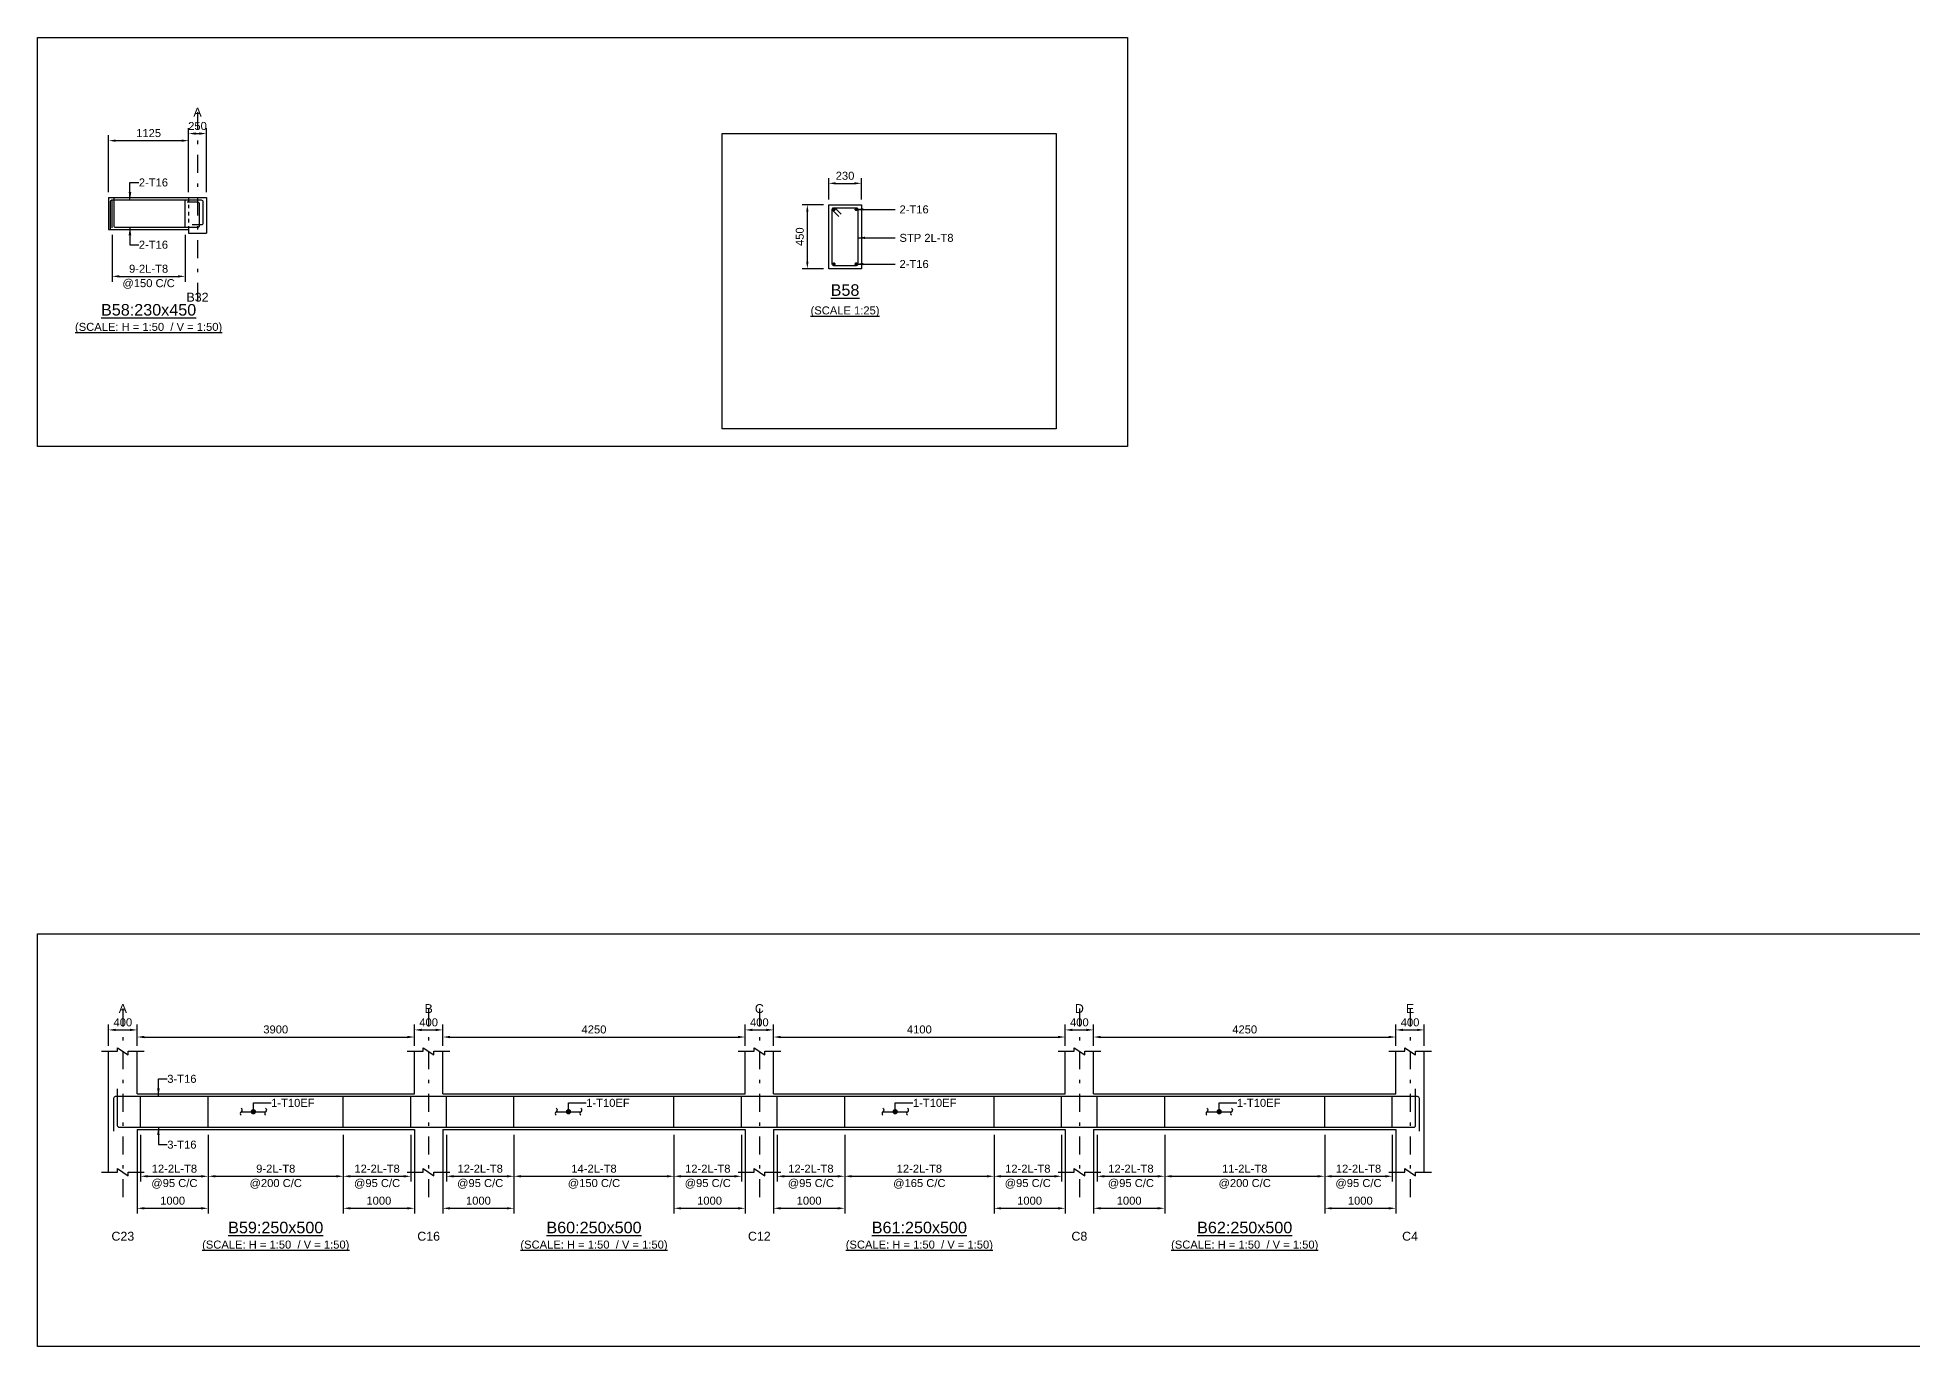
# Model space of a CAD drawing. Header units: inches. Extents: x -2000 to 143800, y -765100 to 3300.
# Drawn here: x -2000 to 50730, y -765100 to -728300 of the extents above; entities that cross this region are included whole.
import ezdxf
from ezdxf.enums import TextEntityAlignment as Align

# ---------------------------------------------------------------- set-up
doc = ezdxf.new("R2010")
doc.units = ezdxf.units.IN
doc.header["$LTSCALE"] = 1000
doc.header["$MEASUREMENT"] = 0
doc.linetypes.add('SCCenter', pattern=[1.2, 0.5, -0.3, 0.1, -0.3])
doc.linetypes.add('SCHidden', pattern=[0.2, 0.1, -0.1])
for name, color, linetype in [('Concrete Line', 2, 'Continuous'), ('Cut Line', 31, 'Continuous'), ('Dimension', 31, 'Continuous'), ('Grid', 8, 'Continuous'), ('Labels', 4, 'Continuous'), ('Labels_Support', 4, 'Continuous'), ('Link', 225, 'Continuous'), ('Reinforcement', 4, 'Continuous'), ('Schedule Border', 60, 'Continuous'), ('Text', 31, 'Continuous'), ('Text_Scale', 31, 'Continuous')]:
    doc.layers.add(name, color=color, linetype=linetype)
doc.styles.add('SC-SansSerif', font='SansSerif')
doc.styles.get("Standard").update_dxf_attribs({"font": 'txt.shx'})
doc.dimstyles.new('SCBBSDimStyl', dxfattribs={"dimtxt": 225, "dimasz": 200, "dimexe": 150, "dimexo": 150, "dimgap": 100, "dimtad": 1, "dimtoh": 1, "dimdec": 0, "dimzin": 0, "dimdsep": 46, "dimtxsty": 'SC-SansSerif', "dimcen": 0.09, "dimclrd": 8, "dimclre": 8, "dimclrt": 31, "dimadec": 0, "dimazin": 0, "dimtfac": 1, "dimtdec": 0, "dimtix": 1, "dimtofl": 0, "dimtmove": 0, "dimatfit": 3, "dimfxl": 1, "dimtolj": 1, "dimtzin": 0, "dimarcsym": 0})
doc.dimstyles.get("Standard").update_dxf_attribs({"dimtxt": 0.18, "dimasz": 225, "dimexe": 0.18, "dimexo": 0.0625, "dimgap": 0.09, "dimtad": 0, "dimtih": 1, "dimtoh": 1, "dimdec": 4, "dimzin": 0, "dimdsep": 46, "dimtxsty": 'Standard', "dimcen": 0.09, "dimadec": 0, "dimazin": 0, "dimtfac": 1, "dimtdec": 4, "dimtofl": 0, "dimtmove": 0, "dimatfit": 3, "dimfxl": 1, "dimtolj": 1, "dimtzin": 0, "dimarcsym": 0})

# ---------------------------------------------------------------- blocks, each defined once
blk = doc.blocks.new('*D496')
at = {"color": 8, "linetype": 'ByBlock', "lineweight": -2}
for p, q in [((100, -733850), (100, -735165)), ((2150, -733850), (2150, -735165)), ((300, -735015), (1950, -735015))]:
    blk.add_line(p, q, dxfattribs=at)
at = {"color": 8}
for points in [[(100, -735015), (300, -734982), (300, -735048)], [(2150, -735015), (1950, -735048), (1950, -734982)]]:
    blk.add_solid(points, dxfattribs=at)
at = {"layer": 'DEFPOINTS', "color": 31}
for p in [(100, -733700), (2150, -733700), (100, -735015)]:
    blk.add_point(p, dxfattribs=at)
at = {"color": 31, "char_height": 225, "attachment_point": 5, "style": 'SC-SansSerif'}
for s, insert in [('\\A1;9-2L-T8', (1125, -734802)), ('\\A1;@150 C/C', (1125, -735228))]:
    blk.add_mtext(s, dxfattribs=dict(at, insert=insert))
blk = doc.blocks.new('*D497')
at = {"color": 8, "linetype": 'ByBlock', "lineweight": -2}
for p, q in [((20250, -732850), (20250, -732250)), ((20450, -732400), (20970, -732400)), ((21170, -732850), (21170, -732250))]:
    blk.add_line(p, q, dxfattribs=at)
at = {"color": 8}
for points in [[(20250, -732400), (20450, -732367), (20450, -732433)], [(21170, -732400), (20970, -732433), (20970, -732367)]]:
    blk.add_solid(points, dxfattribs=at)
at = {"layer": 'DEFPOINTS', "color": 31}
for p in [(20250, -732400), (20250, -733000), (21170, -733000)]:
    blk.add_point(p, dxfattribs=at)
at = {"color": 31, "insert": (20710, -732188), "char_height": 225, "attachment_point": 5, "style": 'SC-SansSerif'}
blk.add_mtext('\\A1;230', dxfattribs=at)
blk = doc.blocks.new('*D498')
at = {"color": 8, "linetype": 'ByBlock', "lineweight": -2}
for p, q in [((20100, -733000), (19500, -733000)), ((19650, -734600), (19650, -733200)), ((20100, -734800), (19500, -734800))]:
    blk.add_line(p, q, dxfattribs=at)
at = {"color": 8}
for points in [[(19650, -733000), (19683, -733200), (19617, -733200)], [(19650, -734800), (19617, -734600), (19683, -734600)]]:
    blk.add_solid(points, dxfattribs=at)
at = {"layer": 'DEFPOINTS', "color": 31}
for p in [(20250, -733000), (19650, -734800), (20250, -734800)]:
    blk.add_point(p, dxfattribs=at)
at = {"color": 31, "insert": (19438, -733900), "char_height": 225, "attachment_point": 5, "rotation": 90, "style": 'SC-SansSerif'}
blk.add_mtext('\\A1;450', dxfattribs=at)
blk = doc.blocks.new('*D499')
at = {"color": 8, "linetype": 'ByBlock', "lineweight": -2}
for p, q in [((0, -732650), (0, -731050)), ((200, -731200), (2050, -731200)), ((2250, -732650), (2250, -731050))]:
    blk.add_line(p, q, dxfattribs=at)
at = {"color": 8}
for points in [[(0, -731200), (200, -731167), (200, -731233)], [(2250, -731200), (2050, -731233), (2050, -731167)]]:
    blk.add_solid(points, dxfattribs=at)
at = {"layer": 'DEFPOINTS', "color": 31}
for p in [(0, -731200), (0, -732800), (2250, -732800)]:
    blk.add_point(p, dxfattribs=at)
at = {"color": 31, "insert": (1125, -730988), "char_height": 225, "attachment_point": 5, "style": 'SC-SansSerif'}
blk.add_mtext('\\A1;1125', dxfattribs=at)
blk = doc.blocks.new('*D500')
at = {"color": 8, "linetype": 'ByBlock', "lineweight": -2}
for p, q in [((2250, -732650), (2250, -730850)), ((2450, -731000), (2550, -731000)), ((2750, -732650), (2750, -730850))]:
    blk.add_line(p, q, dxfattribs=at)
at = {"color": 8}
for points in [[(2250, -731000), (2450, -730967), (2450, -731033)], [(2750, -731000), (2550, -731033), (2550, -730967)]]:
    blk.add_solid(points, dxfattribs=at)
at = {"layer": 'DEFPOINTS', "color": 31}
for p in [(2250, -731000), (2250, -732800), (2750, -732800)]:
    blk.add_point(p, dxfattribs=at)
at = {"color": 31, "insert": (2500, -730788), "char_height": 225, "attachment_point": 5, "style": 'SC-SansSerif'}
blk.add_mtext('\\A1;250', dxfattribs=at)
blk = doc.blocks.new('*D501')
at = {"color": 8, "linetype": 'ByBlock', "lineweight": -2}
for p, q in [((900, -759150), (900, -760465)), ((2800, -759150), (2800, -760465)), ((1100, -760315), (2600, -760315))]:
    blk.add_line(p, q, dxfattribs=at)
at = {"color": 8}
for points in [[(900, -760315), (1100, -760282), (1100, -760348)], [(2800, -760315), (2600, -760348), (2600, -760282)]]:
    blk.add_solid(points, dxfattribs=at)
at = {"layer": 'DEFPOINTS', "color": 31}
for p in [(900, -759000), (2800, -759000), (900, -760315)]:
    blk.add_point(p, dxfattribs=at)
at = {"color": 31, "char_height": 225, "attachment_point": 5, "style": 'SC-SansSerif'}
for s, insert in [('\\A1;12-2L-T8', (1850, -760102)), ('\\A1;@95 C/C', (1850, -760528))]:
    blk.add_mtext(s, dxfattribs=dict(at, insert=insert))
blk = doc.blocks.new('*D502')
at = {"color": 8, "linetype": 'ByBlock', "lineweight": -2}
for p, q in [((800, -759150), (800, -761365)), ((2800, -759150), (2800, -761365)), ((1000, -761215), (2600, -761215))]:
    blk.add_line(p, q, dxfattribs=at)
at = {"color": 8}
for points in [[(800, -761215), (1000, -761182), (1000, -761248)], [(2800, -761215), (2600, -761248), (2600, -761182)]]:
    blk.add_solid(points, dxfattribs=at)
at = {"layer": 'DEFPOINTS', "color": 31}
for p in [(800, -759000), (2800, -759000), (800, -761215)]:
    blk.add_point(p, dxfattribs=at)
at = {"color": 31, "insert": (1800, -761002), "char_height": 225, "attachment_point": 5, "style": 'SC-SansSerif'}
blk.add_mtext('\\A1;1000', dxfattribs=at)
blk = doc.blocks.new('*D503')
at = {"color": 8, "linetype": 'ByBlock', "lineweight": -2}
for p, q in [((2800, -759150), (2800, -760465)), ((6600, -759150), (6600, -760465)), ((3000, -760315), (6400, -760315))]:
    blk.add_line(p, q, dxfattribs=at)
at = {"color": 8}
for points in [[(2800, -760315), (3000, -760282), (3000, -760348)], [(6600, -760315), (6400, -760348), (6400, -760282)]]:
    blk.add_solid(points, dxfattribs=at)
at = {"layer": 'DEFPOINTS', "color": 31}
for p in [(2800, -759000), (6600, -759000), (2800, -760315)]:
    blk.add_point(p, dxfattribs=at)
at = {"color": 31, "char_height": 225, "attachment_point": 5, "style": 'SC-SansSerif'}
for s, insert in [('\\A1;9-2L-T8', (4700, -760102)), ('\\A1;@200 C/C', (4700, -760528))]:
    blk.add_mtext(s, dxfattribs=dict(at, insert=insert))
blk = doc.blocks.new('*D504')
at = {"color": 8, "linetype": 'ByBlock', "lineweight": -2}
for p, q in [((6600, -759150), (6600, -760465)), ((8500, -759150), (8500, -760465)), ((6800, -760315), (8300, -760315))]:
    blk.add_line(p, q, dxfattribs=at)
at = {"color": 8}
for points in [[(6600, -760315), (6800, -760282), (6800, -760348)], [(8500, -760315), (8300, -760348), (8300, -760282)]]:
    blk.add_solid(points, dxfattribs=at)
at = {"layer": 'DEFPOINTS', "color": 31}
for p in [(6600, -759000), (8500, -759000), (6600, -760315)]:
    blk.add_point(p, dxfattribs=at)
at = {"color": 31, "char_height": 225, "attachment_point": 5, "style": 'SC-SansSerif'}
for s, insert in [('\\A1;12-2L-T8', (7550, -760102)), ('\\A1;@95 C/C', (7550, -760528))]:
    blk.add_mtext(s, dxfattribs=dict(at, insert=insert))
blk = doc.blocks.new('*D505')
at = {"color": 8, "linetype": 'ByBlock', "lineweight": -2}
for p, q in [((6600, -759150), (6600, -761365)), ((8600, -759150), (8600, -761365)), ((6800, -761215), (8400, -761215))]:
    blk.add_line(p, q, dxfattribs=at)
at = {"color": 8}
for points in [[(6600, -761215), (6800, -761182), (6800, -761248)], [(8600, -761215), (8400, -761248), (8400, -761182)]]:
    blk.add_solid(points, dxfattribs=at)
at = {"layer": 'DEFPOINTS', "color": 31}
for p in [(6600, -759000), (8600, -759000), (6600, -761215)]:
    blk.add_point(p, dxfattribs=at)
at = {"color": 31, "insert": (7600, -761002), "char_height": 225, "attachment_point": 5, "style": 'SC-SansSerif'}
blk.add_mtext('\\A1;1000', dxfattribs=at)
blk = doc.blocks.new('*D506')
at = {"color": 8, "linetype": 'ByBlock', "lineweight": -2}
for p, q in [((9500, -759150), (9500, -760465)), ((11400, -759150), (11400, -760465)), ((9700, -760315), (11200, -760315))]:
    blk.add_line(p, q, dxfattribs=at)
at = {"color": 8}
for points in [[(9500, -760315), (9700, -760282), (9700, -760348)], [(11400, -760315), (11200, -760348), (11200, -760282)]]:
    blk.add_solid(points, dxfattribs=at)
at = {"layer": 'DEFPOINTS', "color": 31}
for p in [(9500, -759000), (11400, -759000), (9500, -760315)]:
    blk.add_point(p, dxfattribs=at)
at = {"color": 31, "char_height": 225, "attachment_point": 5, "style": 'SC-SansSerif'}
for s, insert in [('\\A1;12-2L-T8', (10450, -760102)), ('\\A1;@95 C/C', (10450, -760528))]:
    blk.add_mtext(s, dxfattribs=dict(at, insert=insert))
blk = doc.blocks.new('*D507')
at = {"color": 8, "linetype": 'ByBlock', "lineweight": -2}
for p, q in [((9400, -759150), (9400, -761365)), ((11400, -759150), (11400, -761365)), ((9600, -761215), (11200, -761215))]:
    blk.add_line(p, q, dxfattribs=at)
at = {"color": 8}
for points in [[(9400, -761215), (9600, -761182), (9600, -761248)], [(11400, -761215), (11200, -761248), (11200, -761182)]]:
    blk.add_solid(points, dxfattribs=at)
at = {"layer": 'DEFPOINTS', "color": 31}
for p in [(9400, -759000), (11400, -759000), (9400, -761215)]:
    blk.add_point(p, dxfattribs=at)
at = {"color": 31, "insert": (10400, -761002), "char_height": 225, "attachment_point": 5, "style": 'SC-SansSerif'}
blk.add_mtext('\\A1;1000', dxfattribs=at)
blk = doc.blocks.new('*D508')
at = {"color": 8, "linetype": 'ByBlock', "lineweight": -2}
for p, q in [((11400, -759150), (11400, -760465)), ((15900, -759150), (15900, -760465)), ((11600, -760315), (15700, -760315))]:
    blk.add_line(p, q, dxfattribs=at)
at = {"color": 8}
for points in [[(11400, -760315), (11600, -760282), (11600, -760348)], [(15900, -760315), (15700, -760348), (15700, -760282)]]:
    blk.add_solid(points, dxfattribs=at)
at = {"layer": 'DEFPOINTS', "color": 31}
for p in [(11400, -759000), (15900, -759000), (11400, -760315)]:
    blk.add_point(p, dxfattribs=at)
at = {"color": 31, "char_height": 225, "attachment_point": 5, "style": 'SC-SansSerif'}
for s, insert in [('\\A1;14-2L-T8', (13650, -760102)), ('\\A1;@150 C/C', (13650, -760528))]:
    blk.add_mtext(s, dxfattribs=dict(at, insert=insert))
blk = doc.blocks.new('*D509')
at = {"color": 8, "linetype": 'ByBlock', "lineweight": -2}
for p, q in [((15900, -759150), (15900, -760465)), ((17800, -759150), (17800, -760465)), ((16100, -760315), (17600, -760315))]:
    blk.add_line(p, q, dxfattribs=at)
at = {"color": 8}
for points in [[(15900, -760315), (16100, -760282), (16100, -760348)], [(17800, -760315), (17600, -760348), (17600, -760282)]]:
    blk.add_solid(points, dxfattribs=at)
at = {"layer": 'DEFPOINTS', "color": 31}
for p in [(15900, -759000), (17800, -759000), (15900, -760315)]:
    blk.add_point(p, dxfattribs=at)
at = {"color": 31, "char_height": 225, "attachment_point": 5, "style": 'SC-SansSerif'}
for s, insert in [('\\A1;12-2L-T8', (16850, -760102)), ('\\A1;@95 C/C', (16850, -760528))]:
    blk.add_mtext(s, dxfattribs=dict(at, insert=insert))
blk = doc.blocks.new('*D510')
at = {"color": 8, "linetype": 'ByBlock', "lineweight": -2}
for p, q in [((15900, -759150), (15900, -761365)), ((17900, -759150), (17900, -761365)), ((16100, -761215), (17700, -761215))]:
    blk.add_line(p, q, dxfattribs=at)
at = {"color": 8}
for points in [[(15900, -761215), (16100, -761182), (16100, -761248)], [(17900, -761215), (17700, -761248), (17700, -761182)]]:
    blk.add_solid(points, dxfattribs=at)
at = {"layer": 'DEFPOINTS', "color": 31}
for p in [(15900, -759000), (17900, -759000), (15900, -761215)]:
    blk.add_point(p, dxfattribs=at)
at = {"color": 31, "insert": (16900, -761002), "char_height": 225, "attachment_point": 5, "style": 'SC-SansSerif'}
blk.add_mtext('\\A1;1000', dxfattribs=at)
blk = doc.blocks.new('*D511')
at = {"color": 8, "linetype": 'ByBlock', "lineweight": -2}
for p, q in [((18800, -759150), (18800, -760465)), ((20700, -759150), (20700, -760465)), ((19000, -760315), (20500, -760315))]:
    blk.add_line(p, q, dxfattribs=at)
at = {"color": 8}
for points in [[(18800, -760315), (19000, -760282), (19000, -760348)], [(20700, -760315), (20500, -760348), (20500, -760282)]]:
    blk.add_solid(points, dxfattribs=at)
at = {"layer": 'DEFPOINTS', "color": 31}
for p in [(18800, -759000), (20700, -759000), (18800, -760315)]:
    blk.add_point(p, dxfattribs=at)
at = {"color": 31, "char_height": 225, "attachment_point": 5, "style": 'SC-SansSerif'}
for s, insert in [('\\A1;12-2L-T8', (19750, -760102)), ('\\A1;@95 C/C', (19750, -760528))]:
    blk.add_mtext(s, dxfattribs=dict(at, insert=insert))
blk = doc.blocks.new('*D512')
at = {"color": 8, "linetype": 'ByBlock', "lineweight": -2}
for p, q in [((18700, -759150), (18700, -761365)), ((20700, -759150), (20700, -761365)), ((18900, -761215), (20500, -761215))]:
    blk.add_line(p, q, dxfattribs=at)
at = {"color": 8}
for points in [[(18700, -761215), (18900, -761182), (18900, -761248)], [(20700, -761215), (20500, -761248), (20500, -761182)]]:
    blk.add_solid(points, dxfattribs=at)
at = {"layer": 'DEFPOINTS', "color": 31}
for p in [(18700, -759000), (20700, -759000), (18700, -761215)]:
    blk.add_point(p, dxfattribs=at)
at = {"color": 31, "insert": (19700, -761002), "char_height": 225, "attachment_point": 5, "style": 'SC-SansSerif'}
blk.add_mtext('\\A1;1000', dxfattribs=at)
blk = doc.blocks.new('*D513')
at = {"color": 8, "linetype": 'ByBlock', "lineweight": -2}
for p, q in [((20700, -759150), (20700, -760465)), ((24900, -759150), (24900, -760465)), ((20900, -760315), (24700, -760315))]:
    blk.add_line(p, q, dxfattribs=at)
at = {"color": 8}
for points in [[(20700, -760315), (20900, -760282), (20900, -760348)], [(24900, -760315), (24700, -760348), (24700, -760282)]]:
    blk.add_solid(points, dxfattribs=at)
at = {"layer": 'DEFPOINTS', "color": 31}
for p in [(20700, -759000), (24900, -759000), (20700, -760315)]:
    blk.add_point(p, dxfattribs=at)
at = {"color": 31, "char_height": 225, "attachment_point": 5, "style": 'SC-SansSerif'}
for s, insert in [('\\A1;12-2L-T8', (22800, -760102)), ('\\A1;@165 C/C', (22800, -760528))]:
    blk.add_mtext(s, dxfattribs=dict(at, insert=insert))
blk = doc.blocks.new('*D514')
at = {"color": 8, "linetype": 'ByBlock', "lineweight": -2}
for p, q in [((24900, -759150), (24900, -760465)), ((26800, -759150), (26800, -760465)), ((25100, -760315), (26600, -760315))]:
    blk.add_line(p, q, dxfattribs=at)
at = {"color": 8}
for points in [[(24900, -760315), (25100, -760282), (25100, -760348)], [(26800, -760315), (26600, -760348), (26600, -760282)]]:
    blk.add_solid(points, dxfattribs=at)
at = {"layer": 'DEFPOINTS', "color": 31}
for p in [(24900, -759000), (26800, -759000), (24900, -760315)]:
    blk.add_point(p, dxfattribs=at)
at = {"color": 31, "char_height": 225, "attachment_point": 5, "style": 'SC-SansSerif'}
for s, insert in [('\\A1;12-2L-T8', (25850, -760102)), ('\\A1;@95 C/C', (25850, -760528))]:
    blk.add_mtext(s, dxfattribs=dict(at, insert=insert))
blk = doc.blocks.new('*D515')
at = {"color": 8, "linetype": 'ByBlock', "lineweight": -2}
for p, q in [((24900, -759150), (24900, -761365)), ((26900, -759150), (26900, -761365)), ((25100, -761215), (26700, -761215))]:
    blk.add_line(p, q, dxfattribs=at)
at = {"color": 8}
for points in [[(24900, -761215), (25100, -761182), (25100, -761248)], [(26900, -761215), (26700, -761248), (26700, -761182)]]:
    blk.add_solid(points, dxfattribs=at)
at = {"layer": 'DEFPOINTS', "color": 31}
for p in [(24900, -759000), (26900, -759000), (24900, -761215)]:
    blk.add_point(p, dxfattribs=at)
at = {"color": 31, "insert": (25900, -761002), "char_height": 225, "attachment_point": 5, "style": 'SC-SansSerif'}
blk.add_mtext('\\A1;1000', dxfattribs=at)
blk = doc.blocks.new('*D516')
at = {"color": 8, "linetype": 'ByBlock', "lineweight": -2}
for p, q in [((27800, -759150), (27800, -760465)), ((29700, -759150), (29700, -760465)), ((28000, -760315), (29500, -760315))]:
    blk.add_line(p, q, dxfattribs=at)
at = {"color": 8}
for points in [[(27800, -760315), (28000, -760282), (28000, -760348)], [(29700, -760315), (29500, -760348), (29500, -760282)]]:
    blk.add_solid(points, dxfattribs=at)
at = {"layer": 'DEFPOINTS', "color": 31}
for p in [(27800, -759000), (29700, -759000), (27800, -760315)]:
    blk.add_point(p, dxfattribs=at)
at = {"color": 31, "char_height": 225, "attachment_point": 5, "style": 'SC-SansSerif'}
for s, insert in [('\\A1;12-2L-T8', (28750, -760102)), ('\\A1;@95 C/C', (28750, -760528))]:
    blk.add_mtext(s, dxfattribs=dict(at, insert=insert))
blk = doc.blocks.new('*D517')
at = {"color": 8, "linetype": 'ByBlock', "lineweight": -2}
for p, q in [((27700, -759150), (27700, -761365)), ((29700, -759150), (29700, -761365)), ((27900, -761215), (29500, -761215))]:
    blk.add_line(p, q, dxfattribs=at)
at = {"color": 8}
for points in [[(27700, -761215), (27900, -761182), (27900, -761248)], [(29700, -761215), (29500, -761248), (29500, -761182)]]:
    blk.add_solid(points, dxfattribs=at)
at = {"layer": 'DEFPOINTS', "color": 31}
for p in [(27700, -759000), (29700, -759000), (27700, -761215)]:
    blk.add_point(p, dxfattribs=at)
at = {"color": 31, "insert": (28700, -761002), "char_height": 225, "attachment_point": 5, "style": 'SC-SansSerif'}
blk.add_mtext('\\A1;1000', dxfattribs=at)
blk = doc.blocks.new('*D518')
at = {"color": 8, "linetype": 'ByBlock', "lineweight": -2}
for p, q in [((29700, -759150), (29700, -760465)), ((34200, -759150), (34200, -760465)), ((29900, -760315), (34000, -760315))]:
    blk.add_line(p, q, dxfattribs=at)
at = {"color": 8}
for points in [[(29700, -760315), (29900, -760282), (29900, -760348)], [(34200, -760315), (34000, -760348), (34000, -760282)]]:
    blk.add_solid(points, dxfattribs=at)
at = {"layer": 'DEFPOINTS', "color": 31}
for p in [(29700, -759000), (34200, -759000), (29700, -760315)]:
    blk.add_point(p, dxfattribs=at)
at = {"color": 31, "char_height": 225, "attachment_point": 5, "style": 'SC-SansSerif'}
for s, insert in [('\\A1;11-2L-T8', (31950, -760102)), ('\\A1;@200 C/C', (31950, -760528))]:
    blk.add_mtext(s, dxfattribs=dict(at, insert=insert))
blk = doc.blocks.new('*D519')
at = {"color": 8, "linetype": 'ByBlock', "lineweight": -2}
for p, q in [((34200, -759150), (34200, -760465)), ((36100, -759150), (36100, -760465)), ((34400, -760315), (35900, -760315))]:
    blk.add_line(p, q, dxfattribs=at)
at = {"color": 8}
for points in [[(34200, -760315), (34400, -760282), (34400, -760348)], [(36100, -760315), (35900, -760348), (35900, -760282)]]:
    blk.add_solid(points, dxfattribs=at)
at = {"layer": 'DEFPOINTS', "color": 31}
for p in [(34200, -759000), (36100, -759000), (34200, -760315)]:
    blk.add_point(p, dxfattribs=at)
at = {"color": 31, "char_height": 225, "attachment_point": 5, "style": 'SC-SansSerif'}
for s, insert in [('\\A1;12-2L-T8', (35150, -760102)), ('\\A1;@95 C/C', (35150, -760528))]:
    blk.add_mtext(s, dxfattribs=dict(at, insert=insert))
blk = doc.blocks.new('*D520')
at = {"color": 8, "linetype": 'ByBlock', "lineweight": -2}
for p, q in [((34200, -759150), (34200, -761365)), ((36200, -759150), (36200, -761365)), ((34400, -761215), (36000, -761215))]:
    blk.add_line(p, q, dxfattribs=at)
at = {"color": 8}
for points in [[(34200, -761215), (34400, -761182), (34400, -761248)], [(36200, -761215), (36000, -761248), (36000, -761182)]]:
    blk.add_solid(points, dxfattribs=at)
at = {"layer": 'DEFPOINTS', "color": 31}
for p in [(34200, -759000), (36200, -759000), (34200, -761215)]:
    blk.add_point(p, dxfattribs=at)
at = {"color": 31, "insert": (35200, -761002), "char_height": 225, "attachment_point": 5, "style": 'SC-SansSerif'}
blk.add_mtext('\\A1;1000', dxfattribs=at)
blk = doc.blocks.new('*D529')
at = {"color": 8, "linetype": 'ByBlock', "lineweight": -2}
for p, q in [((800, -756650), (800, -756250)), ((1000, -756400), (8400, -756400)), ((8600, -756650), (8600, -756250))]:
    blk.add_line(p, q, dxfattribs=at)
at = {"color": 8}
for points in [[(800, -756400), (1000, -756367), (1000, -756433)], [(8600, -756400), (8400, -756433), (8400, -756367)]]:
    blk.add_solid(points, dxfattribs=at)
at = {"layer": 'DEFPOINTS', "color": 31}
for p in [(800, -756400), (800, -756800), (8600, -756800)]:
    blk.add_point(p, dxfattribs=at)
at = {"color": 31, "insert": (4700, -756188), "char_height": 225, "attachment_point": 5, "style": 'SC-SansSerif'}
blk.add_mtext('\\A1;3900', dxfattribs=at)
blk = doc.blocks.new('*D530')
at = {"color": 8, "linetype": 'ByBlock', "lineweight": -2}
for p, q in [((9400, -756650), (9400, -756250)), ((9600, -756400), (17700, -756400)), ((17900, -756650), (17900, -756250))]:
    blk.add_line(p, q, dxfattribs=at)
at = {"color": 8}
for points in [[(9400, -756400), (9600, -756367), (9600, -756433)], [(17900, -756400), (17700, -756433), (17700, -756367)]]:
    blk.add_solid(points, dxfattribs=at)
at = {"layer": 'DEFPOINTS', "color": 31}
for p in [(9400, -756400), (9400, -756800), (17900, -756800)]:
    blk.add_point(p, dxfattribs=at)
at = {"color": 31, "insert": (13650, -756188), "char_height": 225, "attachment_point": 5, "style": 'SC-SansSerif'}
blk.add_mtext('\\A1;4250', dxfattribs=at)
blk = doc.blocks.new('*D531')
at = {"color": 8, "linetype": 'ByBlock', "lineweight": -2}
for p, q in [((18700, -756650), (18700, -756250)), ((18900, -756400), (26700, -756400)), ((26900, -756650), (26900, -756250))]:
    blk.add_line(p, q, dxfattribs=at)
at = {"color": 8}
for points in [[(18700, -756400), (18900, -756367), (18900, -756433)], [(26900, -756400), (26700, -756433), (26700, -756367)]]:
    blk.add_solid(points, dxfattribs=at)
at = {"layer": 'DEFPOINTS', "color": 31}
for p in [(18700, -756400), (18700, -756800), (26900, -756800)]:
    blk.add_point(p, dxfattribs=at)
at = {"color": 31, "insert": (22800, -756188), "char_height": 225, "attachment_point": 5, "style": 'SC-SansSerif'}
blk.add_mtext('\\A1;4100', dxfattribs=at)
blk = doc.blocks.new('*D532')
at = {"color": 8, "linetype": 'ByBlock', "lineweight": -2}
for p, q in [((27700, -756650), (27700, -756250)), ((27900, -756400), (36000, -756400)), ((36200, -756650), (36200, -756250))]:
    blk.add_line(p, q, dxfattribs=at)
at = {"color": 8}
for points in [[(27700, -756400), (27900, -756367), (27900, -756433)], [(36200, -756400), (36000, -756433), (36000, -756367)]]:
    blk.add_solid(points, dxfattribs=at)
at = {"layer": 'DEFPOINTS', "color": 31}
for p in [(27700, -756400), (27700, -756800), (36200, -756800)]:
    blk.add_point(p, dxfattribs=at)
at = {"color": 31, "insert": (31950, -756188), "char_height": 225, "attachment_point": 5, "style": 'SC-SansSerif'}
blk.add_mtext('\\A1;4250', dxfattribs=at)
blk = doc.blocks.new('*D533')
at = {"color": 8, "linetype": 'ByBlock', "lineweight": -2}
for p, q in [((0, -756650), (0, -756050)), ((800, -756650), (800, -756050)), ((200, -756200), (600, -756200))]:
    blk.add_line(p, q, dxfattribs=at)
at = {"color": 8}
for points in [[(0, -756200), (200, -756167), (200, -756233)], [(800, -756200), (600, -756233), (600, -756167)]]:
    blk.add_solid(points, dxfattribs=at)
at = {"layer": 'DEFPOINTS', "color": 31}
for p in [(0, -756200), (0, -756800), (800, -756800)]:
    blk.add_point(p, dxfattribs=at)
at = {"color": 31, "insert": (400, -755988), "char_height": 225, "attachment_point": 5, "style": 'SC-SansSerif'}
blk.add_mtext('\\A1;400', dxfattribs=at)
blk = doc.blocks.new('*D534')
at = {"color": 8, "linetype": 'ByBlock', "lineweight": -2}
for p, q in [((8600, -756650), (8600, -756050)), ((9400, -756650), (9400, -756050)), ((8800, -756200), (9200, -756200))]:
    blk.add_line(p, q, dxfattribs=at)
at = {"color": 8}
for points in [[(8600, -756200), (8800, -756167), (8800, -756233)], [(9400, -756200), (9200, -756233), (9200, -756167)]]:
    blk.add_solid(points, dxfattribs=at)
at = {"layer": 'DEFPOINTS', "color": 31}
for p in [(8600, -756200), (8600, -756800), (9400, -756800)]:
    blk.add_point(p, dxfattribs=at)
at = {"color": 31, "insert": (9000, -755988), "char_height": 225, "attachment_point": 5, "style": 'SC-SansSerif'}
blk.add_mtext('\\A1;400', dxfattribs=at)
blk = doc.blocks.new('*D535')
at = {"color": 8, "linetype": 'ByBlock', "lineweight": -2}
for p, q in [((17900, -756650), (17900, -756050)), ((18700, -756650), (18700, -756050)), ((18100, -756200), (18500, -756200))]:
    blk.add_line(p, q, dxfattribs=at)
at = {"color": 8}
for points in [[(17900, -756200), (18100, -756167), (18100, -756233)], [(18700, -756200), (18500, -756233), (18500, -756167)]]:
    blk.add_solid(points, dxfattribs=at)
at = {"layer": 'DEFPOINTS', "color": 31}
for p in [(17900, -756200), (17900, -756800), (18700, -756800)]:
    blk.add_point(p, dxfattribs=at)
at = {"color": 31, "insert": (18300, -755988), "char_height": 225, "attachment_point": 5, "style": 'SC-SansSerif'}
blk.add_mtext('\\A1;400', dxfattribs=at)
blk = doc.blocks.new('*D536')
at = {"color": 8, "linetype": 'ByBlock', "lineweight": -2}
for p, q in [((26900, -756650), (26900, -756050)), ((27700, -756650), (27700, -756050)), ((27100, -756200), (27500, -756200))]:
    blk.add_line(p, q, dxfattribs=at)
at = {"color": 8}
for points in [[(26900, -756200), (27100, -756167), (27100, -756233)], [(27700, -756200), (27500, -756233), (27500, -756167)]]:
    blk.add_solid(points, dxfattribs=at)
at = {"layer": 'DEFPOINTS', "color": 31}
for p in [(26900, -756200), (26900, -756800), (27700, -756800)]:
    blk.add_point(p, dxfattribs=at)
at = {"color": 31, "insert": (27300, -755988), "char_height": 225, "attachment_point": 5, "style": 'SC-SansSerif'}
blk.add_mtext('\\A1;400', dxfattribs=at)
blk = doc.blocks.new('*D537')
at = {"color": 8, "linetype": 'ByBlock', "lineweight": -2}
for p, q in [((36200, -756650), (36200, -756050)), ((37000, -756650), (37000, -756050)), ((36400, -756200), (36800, -756200))]:
    blk.add_line(p, q, dxfattribs=at)
at = {"color": 8}
for points in [[(36200, -756200), (36400, -756167), (36400, -756233)], [(37000, -756200), (36800, -756233), (36800, -756167)]]:
    blk.add_solid(points, dxfattribs=at)
at = {"layer": 'DEFPOINTS', "color": 31}
for p in [(36200, -756200), (36200, -756800), (37000, -756800)]:
    blk.add_point(p, dxfattribs=at)
at = {"color": 31, "insert": (36600, -755988), "char_height": 225, "attachment_point": 5, "style": 'SC-SansSerif'}
blk.add_mtext('\\A1;400', dxfattribs=at)

msp = doc.modelspace()

# ---------------------------------------------------------------- linework, layer by layer
for points in [[(4070, -758500), (4070, -758250), (4570, -758250)], [(12932.5, -758500), (12932.5, -758250), (13432.5, -758250)], [(22120, -758500), (22120, -758250), (22620, -758250)], [(31232.5, -758500), (31232.5, -758250), (31732.5, -758250)]]:
    msp.add_lwpolyline(points)
at = {"layer": 'Concrete Line'}
for p, q in [((0, -732800), (0, -733700)), ((0, -760200), (0, -756800)), ((800, -758000), (800, -756800)), ((8600, -758000), (8600, -756800)), ((9400, -758000), (9400, -756800)), ((17900, -758000), (17900, -756800)), ((18700, -758000), (18700, -756800)), ((26900, -758000), (26900, -756800)), ((27700, -758000), (27700, -756800)), ((36200, -758000), (36200, -756800)), ((37000, -760200), (37000, -756800)), ((800, -759000), (800, -760200)), ((8600, -759000), (8600, -760200)), ((9400, -759000), (9400, -760200)), ((17900, -759000), (17900, -760200)), ((18700, -759000), (18700, -760200)), ((26900, -759000), (26900, -760200)), ((27700, -759000), (27700, -760200)), ((36200, -759000), (36200, -760200))]:
    msp.add_line(p, q, dxfattribs=at)
for points in [[(0, -732800), (2250, -732800)], [(2250, -732800), (2750, -732800)], [(2750, -732800), (2750, -733700)], [(0, -733700), (2250, -733700)], [(2250, -733700), (2250, -733800)], [(2250, -733800), (2750, -733800)], [(2750, -733700), (2750, -733800)], [(800, -758000), (8600, -758000)], [(9400, -758000), (17900, -758000)], [(18700, -758000), (26900, -758000)], [(27700, -758000), (36200, -758000)], [(800, -759000), (8600, -759000)], [(9400, -759000), (17900, -759000)], [(18700, -759000), (26900, -759000)], [(27700, -759000), (36200, -759000)]]:
    msp.add_lwpolyline(points, dxfattribs=at)
at = {"layer": 'Concrete Line', "color": 8, "linetype": 'SCHidden'}
msp.add_lwpolyline([(2250, -732800), (2250, -733700)], dxfattribs=at)
at = {"layer": 'Concrete Line'}
msp.add_lwpolyline([(20250, -733000), (21170, -733000), (21170, -734800), (20250, -734800)], close=True, dxfattribs=at)
at = {"layer": 'Cut Line'}
for points in [[(-200, -756800), (250, -756800), (250, -756700), (550, -756900), (550, -756800), (1000, -756800)], [(8400, -756800), (8850, -756800), (8850, -756700), (9150, -756900), (9150, -756800), (9600, -756800)], [(17700, -756800), (18150, -756800), (18150, -756700), (18450, -756900), (18450, -756800), (18900, -756800)], [(26700, -756800), (27150, -756800), (27150, -756700), (27450, -756900), (27450, -756800), (27900, -756800)], [(36000, -756800), (36450, -756800), (36450, -756700), (36750, -756900), (36750, -756800), (37200, -756800)], [(-200, -760200), (250, -760200), (250, -760100), (550, -760300), (550, -760200), (1000, -760200)], [(8400, -760200), (8850, -760200), (8850, -760100), (9150, -760300), (9150, -760200), (9600, -760200)], [(17700, -760200), (18150, -760200), (18150, -760100), (18450, -760300), (18450, -760200), (18900, -760200)], [(26700, -760200), (27150, -760200), (27150, -760100), (27450, -760300), (27450, -760200), (27900, -760200)], [(36000, -760200), (36450, -760200), (36450, -760100), (36750, -760300), (36750, -760200), (37200, -760200)]]:
    msp.add_lwpolyline(points, dxfattribs=at)
at = {"layer": 'Dimension', "color": 8, "const_width": 75}
for points in [[(4032.5, -758500, 1), (4107.5, -758500, 1)], [(12895, -758500, 1), (12970, -758500, 1)], [(22082.5, -758500, 1), (22157.5, -758500, 1)], [(31195, -758500, 1), (31270, -758500, 1)]]:
    msp.add_lwpolyline(points, format="xyb", close=True, dxfattribs=at)
at = {"layer": 'Grid', "linetype": 'SCCenter'}
for p, q in [((2500, -730400), (2500, -735700)), ((400, -755600), (400, -761000)), ((9000, -755600), (9000, -761000)), ((18300, -755600), (18300, -761000)), ((27300, -755600), (27300, -761000)), ((36600, -755600), (36600, -761000))]:
    msp.add_line(p, q, dxfattribs=at)
at = {"layer": 'Grid'}
for centre in [(2500, -730400), (400, -755600), (9000, -755600), (18300, -755600), (27300, -755600), (36600, -755600)]:
    msp.add_circle(centre, 0, dxfattribs=at)
at = {"layer": 'Link'}
for p, q in [((100, -733650), (100, -732850)), ((2150, -733650), (2150, -732850)), ((900, -758950), (900, -758050)), ((2800, -758950), (2800, -758050)), ((6600, -758950), (6600, -758050)), ((8500, -758950), (8500, -758050)), ((9500, -758950), (9500, -758050)), ((11400, -758950), (11400, -758050)), ((15900, -758950), (15900, -758050)), ((17800, -758950), (17800, -758050)), ((18800, -758950), (18800, -758050)), ((20700, -758950), (20700, -758050)), ((24900, -758950), (24900, -758050)), ((26800, -758950), (26800, -758050)), ((27800, -758950), (27800, -758050)), ((29700, -758950), (29700, -758050)), ((34200, -758950), (34200, -758050)), ((36100, -758950), (36100, -758050))]:
    msp.add_line(p, q, dxfattribs=at)
msp.add_lwpolyline([(20533.8, -733335.6), (20364.1, -733165.9, -0.6681786), (20398, -733084), (21022, -733084, -0.4142136), (21070, -733132), (21070, -734668, -0.4142136), (21022, -734716), (20398, -734716, -0.4142136), (20350, -734668), (20350, -733132, -0.6681786), (20431.9, -733098.1), (20601.6, -733267.8)], format="xyb", dxfattribs=at)
at = {"layer": 'Reinforcement'}
for points in [[(50, -733675), (50, -732916, -0.4142136), (100, -732866), (2602, -732866, -0.4142136), (2652, -732916), (2652, -733520, -0.4142136), (2602, -733570), (2352, -733570)], [(146, -732825), (146, -733584, 0.4142136), (196, -733634), (2506, -733634, 0.4142136), (2556, -733584), (2556, -732980, 0.4142136), (2506, -732930), (2206, -732930)], [(148, -759046), (148, -758116, -0.4142136), (198, -758066), (36802, -758066, -0.4142136), (36852, -758116), (36852, -759046)], [(244, -757858), (244, -758884, 0.4142136), (294, -758934), (36707, -758934, 0.4142136), (36757, -758884), (36757, -757858)], [(3725, -758400, -0.5), (3725, -758500, 0.5), (3725, -758600)], [(4415, -758400, -0.5), (4415, -758500, 0.5), (4415, -758600)], [(12587.5, -758400, -0.5), (12587.5, -758500, 0.5), (12587.5, -758600)], [(13277.5, -758400, -0.5), (13277.5, -758500, 0.5), (13277.5, -758600)], [(21775, -758400, -0.5), (21775, -758500, 0.5), (21775, -758600)], [(22465, -758400, -0.5), (22465, -758500, 0.5), (22465, -758600)], [(30887.5, -758400, -0.5), (30887.5, -758500, 0.5), (30887.5, -758600)], [(31577.5, -758400, -0.5), (31577.5, -758500, 0.5), (31577.5, -758600)]]:
    msp.add_lwpolyline(points, format="xyb", dxfattribs=at)
at = {"layer": 'Reinforcement', "const_width": 48}
for points in [[(20374, -733132, 1), (20422, -733132, 1)], [(20998, -733132, 1), (21046, -733132, 1)], [(20374, -734668, 1), (20422, -734668, 1)], [(20998, -734668, 1), (21046, -734668, 1)]]:
    msp.add_lwpolyline(points, format="xyb", close=True, dxfattribs=at)
at = {"layer": 'Reinforcement'}
for points in [[(3725, -758500), (4415, -758500)], [(12587.5, -758500), (13277.5, -758500)], [(21775, -758500), (22465, -758500)], [(30887.5, -758500), (31577.5, -758500)]]:
    msp.add_lwpolyline(points, dxfattribs=at)
at = {"layer": 'Schedule Border'}
for points in [[(-2000, -728300), (28650, -728300), (28650, -739800), (-2000, -739800)], [(17250, -731000), (26650, -731000), (26650, -739300), (17250, -739300)], [(-2000, -753500), (96800, -753500), (96800, -765100), (-2000, -765100)]]:
    msp.add_lwpolyline(points, close=True, dxfattribs=at)

# ---------------------------------------------------------------- texts
at = {"layer": 'Dimension', "style": 'SC-SansSerif'}
for p in [(4570, -758250), (13432.5, -758250), (22620, -758250), (31732.5, -758250)]:
    msp.add_text('1-T10EF', height=225, dxfattribs=at).set_placement(p, align=Align.MIDDLE_LEFT)
at = {"layer": 'Grid', "style": 'SC-SansSerif'}
for s, p in [('A', (2500, -730400)), ('A', (400, -755600)), ('B', (9000, -755600)), ('C', (18300, -755600)), ('D', (27300, -755600)), ('E', (36600, -755600))]:
    msp.add_text(s, height=250, dxfattribs=at).set_placement(p, align=Align.MIDDLE)
at = {"layer": 'Labels', "style": 'SC-SansSerif'}
msp.add_text('%%uB58', height=325, dxfattribs=at).set_placement((20710, -735400), align=Align.MIDDLE)
for s, p in [('%%uB58:230x450', (1125, -736215)), ('%%uB59:250x500', (4700, -762015)), ('%%uB60:250x500', (13650, -762015)), ('%%uB61:250x500', (22800, -762015)), ('%%uB62:250x500', (31950, -762015))]:
    msp.add_text(s, height=325, dxfattribs=at).set_placement(p, align=Align.BOTTOM_CENTER)
at = {"layer": 'Labels_Support', "style": 'SC-SansSerif'}
for s, p in [('B32', (2500, -735800)), ('C23', (400, -762200)), ('C16', (9000, -762200)), ('C12', (18300, -762200)), ('C8', (27300, -762200)), ('C4', (36600, -762200))]:
    msp.add_text(s, height=250, dxfattribs=at).set_placement(p, align=Align.BOTTOM_CENTER)
at = {"layer": 'Text', "style": 'SC-SansSerif'}
for s, p in [('2-T16', (850, -732375)), ('2-T16', (22242, -733132)), ('STP 2L-T8', (22242, -733932)), ('2-T16', (850, -734125)), ('2-T16', (22242, -734668)), ('3-T16', (1650, -757575)), ('3-T16', (1650, -759425))]:
    msp.add_text(s, height=225, dxfattribs=at).set_placement(p, align=Align.MIDDLE_LEFT)
msp.add_text('%%u(SCALE 1:25)', height=225, dxfattribs=at).set_placement((20710, -736000), align=Align.MIDDLE)
at = {"layer": 'Text_Scale', "style": 'SC-SansSerif'}
for p in [(1125, -736615), (4700, -762415), (13650, -762415), (22800, -762415), (31950, -762415)]:
    msp.add_text('%%u(SCALE: H = 1:50  / V = 1:50)', height=225, dxfattribs=at).set_placement(p, align=Align.BOTTOM_CENTER)

# ---------------------------------------------------------------- dimensions: what is measured, and where the dimension line sits
at = {"layer": 'Dimension'}
for base, p1, p2, text, picture, middle in [((2750, -731000), (2250, -732800), (2750, -732800), '250', '*D500', (2500, -731000)), ((2250, -731200), (0, -732800), (2250, -732800), '1125', '*D499', (1125, -731200)), ((2150, -735015), (100, -733700), (2150, -733700), '9-2L-T8\\X@150 C/C', '*D496', (1125, -735015)), ((800, -756200), (0, -756800), (800, -756800), '400', '*D533', (400, -756200)), ((8600, -756400), (800, -756800), (8600, -756800), '3900', '*D529', (4700, -756400)), ((9400, -756200), (8600, -756800), (9400, -756800), '400', '*D534', (9000, -756200)), ((17900, -756400), (9400, -756800), (17900, -756800), '4250', '*D530', (13650, -756400)), ((18700, -756200), (17900, -756800), (18700, -756800), '400', '*D535', (18300, -756200)), ((26900, -756400), (18700, -756800), (26900, -756800), '4100', '*D531', (22800, -756400)), ((27700, -756200), (26900, -756800), (27700, -756800), '400', '*D536', (27300, -756200)), ((36200, -756400), (27700, -756800), (36200, -756800), '4250', '*D532', (31950, -756400)), ((37000, -756200), (36200, -756800), (37000, -756800), '400', '*D537', (36600, -756200)), ((2800, -761215), (800, -759000), (2800, -759000), '1000', '*D502', (1800, -761215)), ((2800, -760315), (900, -759000), (2800, -759000), '12-2L-T8\\X@95 C/C', '*D501', (1850, -760315)), ((6600, -760315), (2800, -759000), (6600, -759000), '9-2L-T8\\X@200 C/C', '*D503', (4700, -760315)), ((8500, -760315), (6600, -759000), (8500, -759000), '12-2L-T8\\X@95 C/C', '*D504', (7550, -760315)), ((8600, -761215), (6600, -759000), (8600, -759000), '1000', '*D505', (7600, -761215)), ((11400, -761215), (9400, -759000), (11400, -759000), '1000', '*D507', (10400, -761215)), ((11400, -760315), (9500, -759000), (11400, -759000), '12-2L-T8\\X@95 C/C', '*D506', (10450, -760315)), ((15900, -760315), (11400, -759000), (15900, -759000), '14-2L-T8\\X@150 C/C', '*D508', (13650, -760315)), ((17800, -760315), (15900, -759000), (17800, -759000), '12-2L-T8\\X@95 C/C', '*D509', (16850, -760315)), ((17900, -761215), (15900, -759000), (17900, -759000), '1000', '*D510', (16900, -761215)), ((20700, -761215), (18700, -759000), (20700, -759000), '1000', '*D512', (19700, -761215)), ((20700, -760315), (18800, -759000), (20700, -759000), '12-2L-T8\\X@95 C/C', '*D511', (19750, -760315)), ((24900, -760315), (20700, -759000), (24900, -759000), '12-2L-T8\\X@165 C/C', '*D513', (22800, -760315)), ((26800, -760315), (24900, -759000), (26800, -759000), '12-2L-T8\\X@95 C/C', '*D514', (25850, -760315)), ((26900, -761215), (24900, -759000), (26900, -759000), '1000', '*D515', (25900, -761215)), ((29700, -761215), (27700, -759000), (29700, -759000), '1000', '*D517', (28700, -761215)), ((29700, -760315), (27800, -759000), (29700, -759000), '12-2L-T8\\X@95 C/C', '*D516', (28750, -760315)), ((34200, -760315), (29700, -759000), (34200, -759000), '11-2L-T8\\X@200 C/C', '*D518', (31950, -760315)), ((36100, -760315), (34200, -759000), (36100, -759000), '12-2L-T8\\X@95 C/C', '*D519', (35150, -760315)), ((36200, -761215), (34200, -759000), (36200, -759000), '1000', '*D520', (35200, -761215))]:
    dim = msp.add_linear_dim(base=base, p1=p1, p2=p2, text=text, dimstyle='SCBBSDimStyl', dxfattribs=at)
    dim.commit()
    dim.dimension.update_dxf_attribs({"geometry": picture, "text_midpoint": middle})
for base, p1, p2, angle, text, picture, middle in [((21170, -732400), (20250, -733000), (21170, -733000), 0, '230', '*D497', (20710, -732400)), ((19650, -733000), (20250, -734800), (20250, -733000), 90, '450', '*D498', (19650, -733900))]:
    dim = msp.add_linear_dim(base=base, p1=p1, p2=p2, angle=angle, text=text, dimstyle='SCBBSDimStyl', override={"dimjust": 0}, dxfattribs=at)
    dim.commit()
    dim.dimension.update_dxf_attribs({"geometry": picture, "text_midpoint": middle, "dimtype": 129})

# ---------------------------------------------------------------- leaders
at = {"layer": 'Dimension', "color": 8}
for points, dimstyle in [([(600, -732866), (600, -732375), (850, -732375)], 'Standard'), ([(21022, -733132), (21522, -733132), (22122, -733132)], 'SCBBSDimStyl'), ([(600, -733634), (600, -734125), (850, -734125)], 'Standard'), ([(21070, -733932), (22122, -733932)], 'SCBBSDimStyl'), ([(21022, -734668), (21522, -734668), (22122, -734668)], 'SCBBSDimStyl'), ([(1400, -758066), (1400, -757575), (1650, -757575)], 'Standard'), ([(1400, -758934), (1400, -759425), (1650, -759425)], 'Standard')]:
    msp.add_leader(points, dimstyle=dimstyle, dxfattribs=at)

doc.saveas('drawing.dxf')
